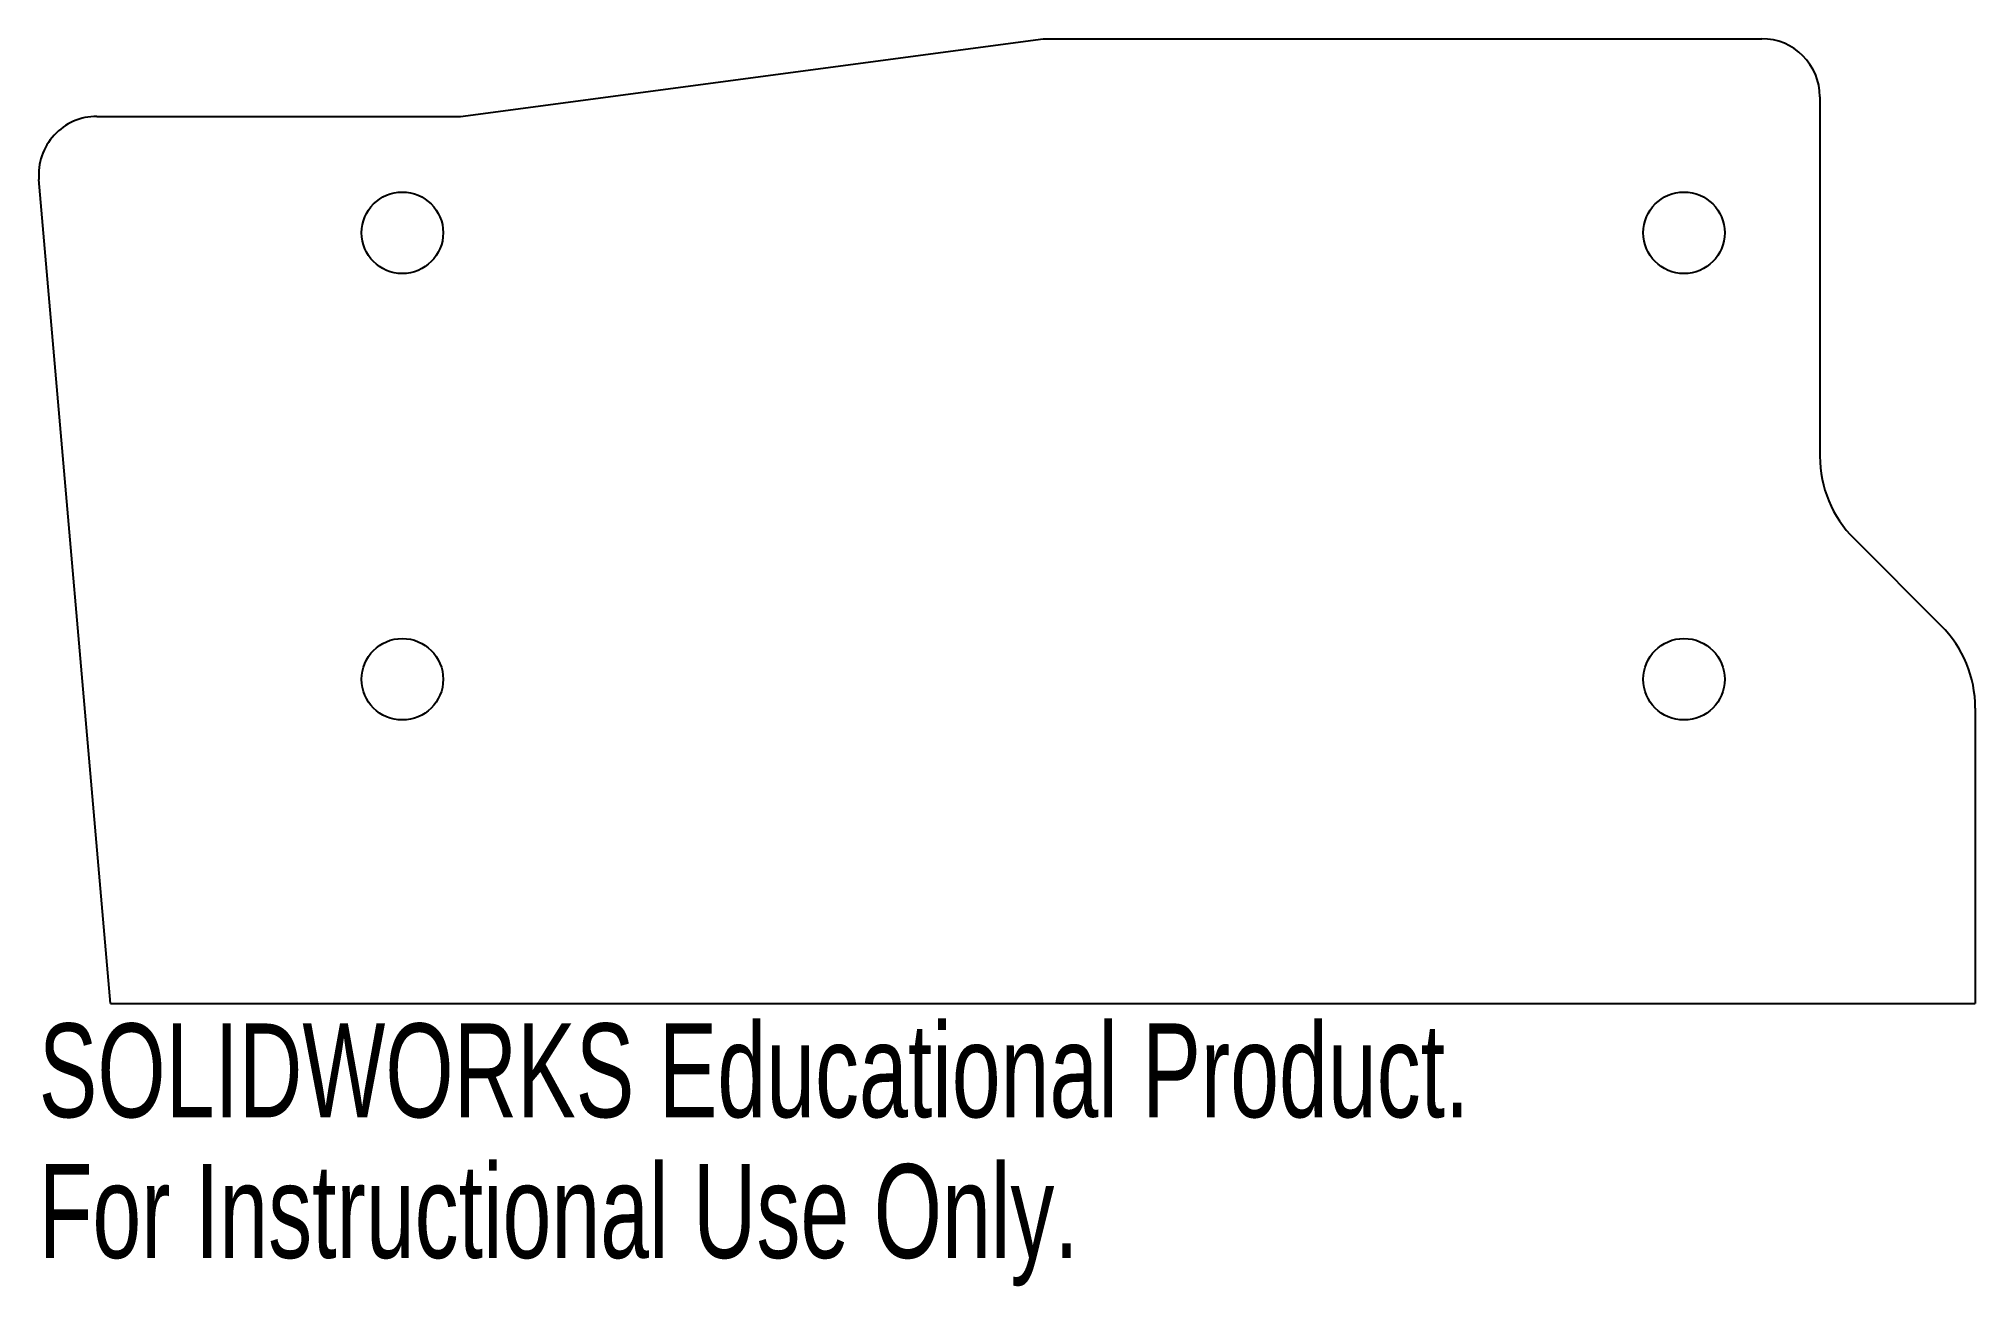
# Model space of a CAD drawing. Header units: millimetres. Extents: x -91.7 to 8, y -60.3 to 4.
import ezdxf

# ---------------------------------------------------------------- set-up
doc = ezdxf.new("R2010")
doc.units = ezdxf.units.MM
doc.styles.add('SLDTEXTSTYLE0', font='TXT', dxfattribs={"width": 0.7})

msp = doc.modelspace()

# ---------------------------------------------------------------- linework, layer by layer
at = {"color": 7, "linetype": 'Continuous', "lineweight": 25}
for p, q in [((-70, 0), (-40, 4)), ((-40, 4), (-3, 4)), ((0, 1), (0, -17.515)), ((-88.728, 0), (-70, 0)), ((-88.025, -45.714), (-91.717, -3.26)), ((1.757, -21.757), (6.243, -26.243)), ((8, -30.485), (8, -45.714)), ((-88.025, -45.714), (8, -45.714))]:
    msp.add_line(p, q, dxfattribs=at)
for centre in [(-73, -6), (-7, -6), (-73, -29), (-7, -29)]:
    msp.add_circle(centre, 2.1, dxfattribs=at)
for centre, radius, start, end in [((-3, 1), 3, 0, 90), ((-88.728, -3), 3, 90, 184.96974), ((6, -17.515), 6, 180, 225), ((2, -30.485), 6, 0, 45)]:
    msp.add_arc(centre, radius, start, end, dxfattribs=at)

# ---------------------------------------------------------------- texts
at = {"color": 7, "linetype": 'Continuous', "char_height": 4.83362, "attachment_point": 1, "style": 'SLDTEXTSTYLE0'}
for s, insert in [('SOLIDWORKS Educational Product.', (-91.728, -46.734)), ('For Instructional Use Only.', (-91.728, -53.984))]:
    msp.add_mtext(s, dxfattribs=dict(at, insert=insert))

doc.saveas('drawing.dxf')
